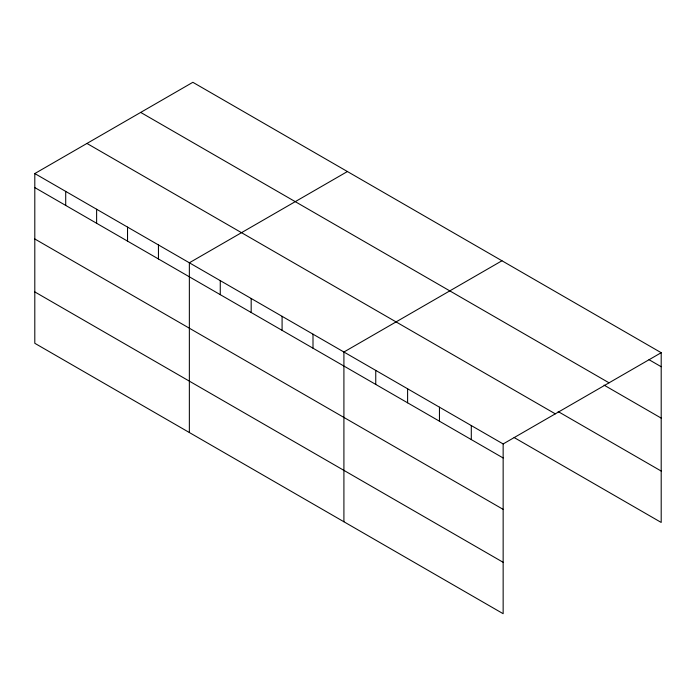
<?xml version="1.0" encoding="UTF-8"?>
<svg xmlns="http://www.w3.org/2000/svg" width="696" height="696" viewBox="0 0 696 696"><rect width="100%" height="100%" fill="white"/><g stroke="black" fill="none" stroke-linecap="round" stroke-linejoin="round"><path stroke-width="1.04" d="M34.8 173.556L503.147 443.952L503.147 613.698L34.8 343.293L34.8 173.556L192.853 82.302L661.2 352.707L661.2 522.444L514.135 437.54M347.408 171.538L189.356 262.784L189.356 432.529M501.964 260.765L343.911 352.019L343.911 521.756M503.147 443.952L661.2 352.707M649.02 359.702L661.2 366.731M140.696 112.421L609.043 382.817M604.058 385.123L661.2 418.113M558.166 411.571L661.2 471.062M86.957 143.446L555.304 413.842M34.8 187.581L503.147 457.977M34.8 238.972L503.147 509.368M34.8 291.911L503.147 562.307M471.296 425.569L471.296 439.594M439.454 407.177L439.454 421.21M407.604 388.794L407.604 402.819M375.753 370.402L375.753 384.436M313 334.176L313 348.2M282.089 316.323L282.089 330.356M251.178 298.48L251.178 312.504M220.267 280.636L220.267 294.66M158.444 244.94L158.444 258.964M127.533 227.096L127.533 241.12M96.622 209.252L96.622 223.277M65.711 191.4L65.711 205.433"/></g></svg>
